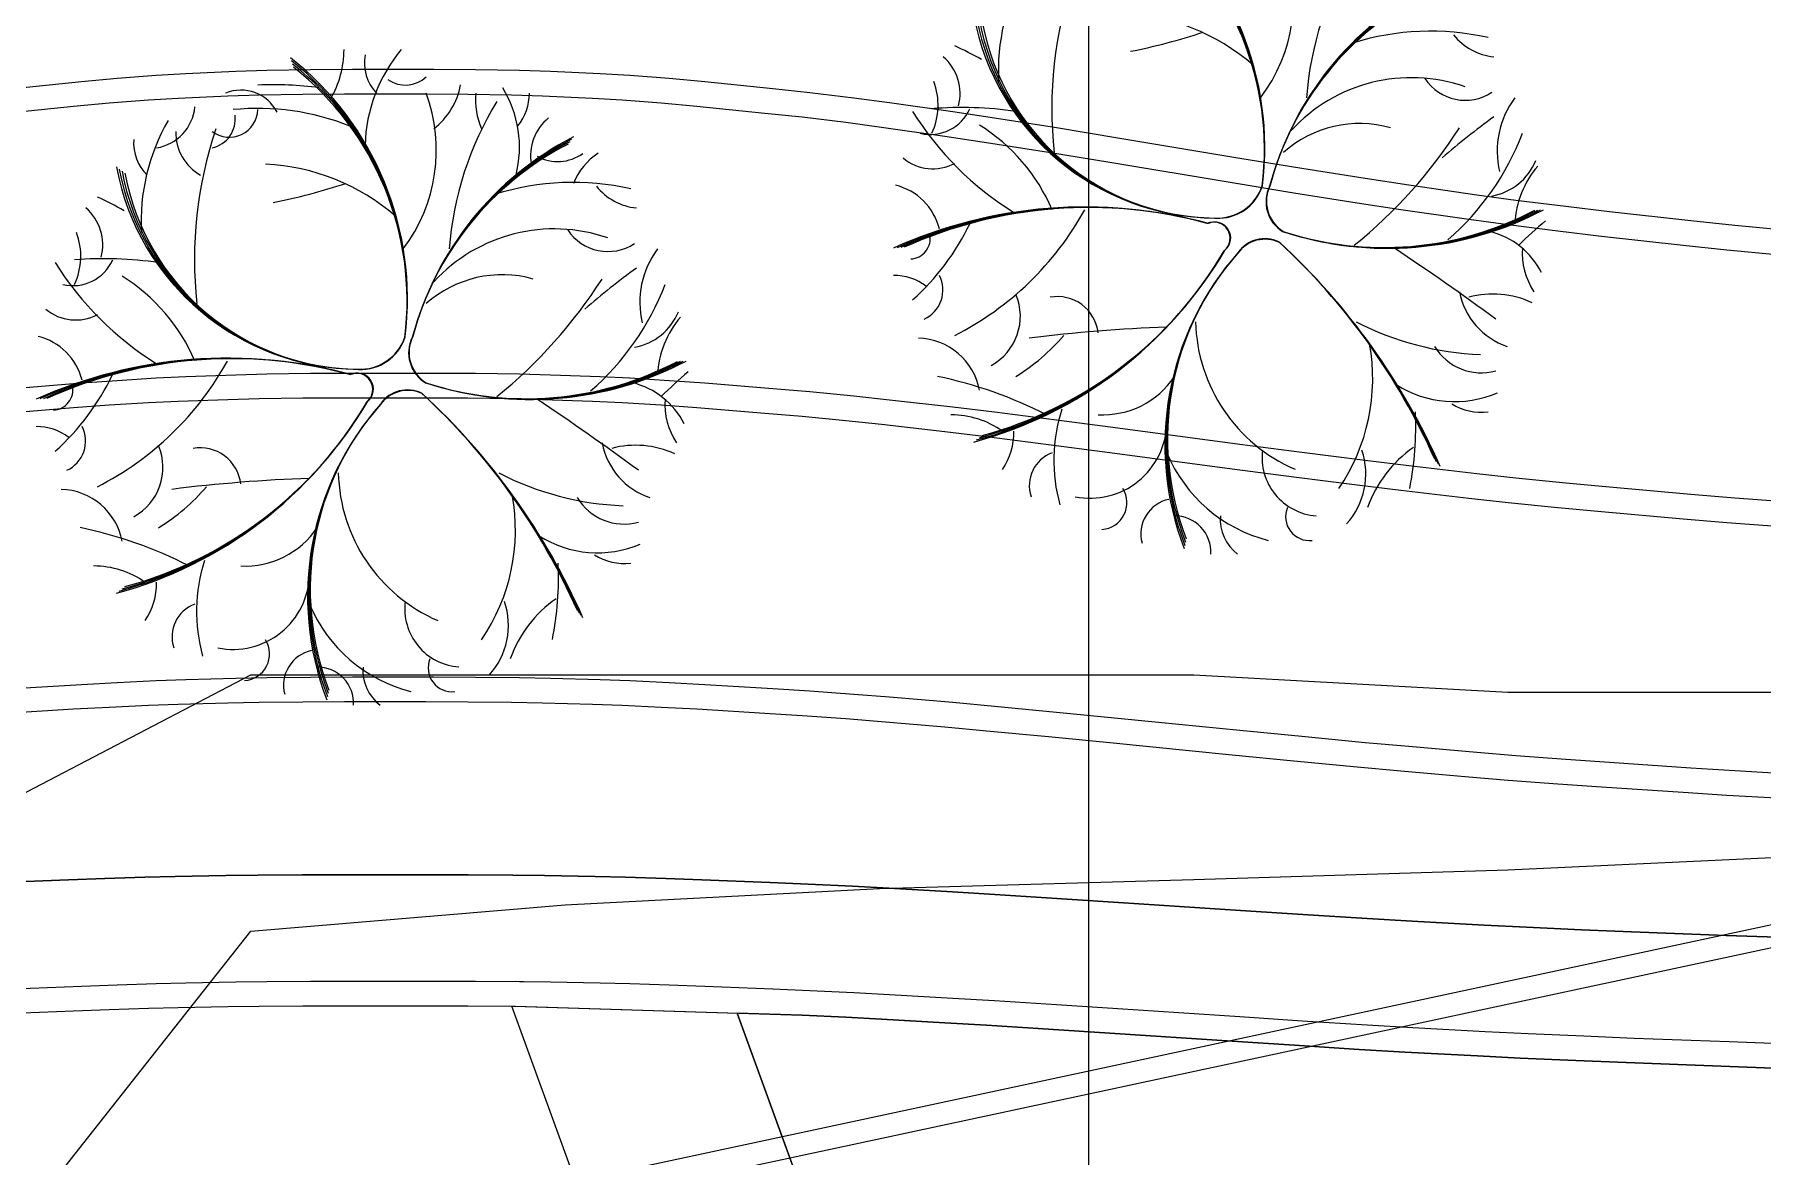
# Model space of a CAD drawing. Header units: metres. Extents: x -1097 to 1588, y -673 to 884.
# Drawn here: x 579.87 to 612.86, y 437.66 to 459.07 of the extents above; entities that cross this region are included whole.
import ezdxf

# ---------------------------------------------------------------- set-up
doc = ezdxf.new("R2010")
doc.units = ezdxf.units.M
doc.linetypes.add('DASHED', pattern=[1.524, 1.27, -0.254])
for name, color, linetype, lineweight, plot in [('CORTES', 1, 'Continuous', 0, False), ('CRECIDA_Q100', 5, 'Continuous', 0, False), ('CRECIDA_Q2', 150, 'Continuous', 0, False), ('EXTENSIONES', 252, 'Continuous', 0, False), ('REPLANTEO', 1, 'Continuous', 0, False), ('Senderos', 94, 'Continuous', 0, False), ('Solado', 7, 'Continuous', 0, False), ('TERRENO', 188, 'Continuous', 0, False), ('TEXTO', 7, 'Continuous', 0, False), ('VEGETACION', 85, 'Continuous', 0, False), ('VISTA LEJOS', 7, 'Continuous', 0, False)]:
    doc.layers.add(name, color=color, linetype=linetype, lineweight=lineweight, plot=plot)

msp = doc.modelspace()

# ---------------------------------------------------------------- linework, layer by layer
at = {"layer": 'CORTES'}
msp.add_lwpolyline([(600, 175), (600, 470)], dxfattribs=at)
at = {"layer": 'CRECIDA_Q100'}
msp.add_lwpolyline([(542, 440.344), (548, 440.981), (554, 441.595), (560, 442.178), (566, 442.727), (572, 443.25), (578, 443.721), (584, 446.851), (590, 446.851), (596, 446.851), (602, 446.851), (608, 446.521), (614, 446.521)], dxfattribs=at)
at = {"layer": 'CRECIDA_Q2'}
msp.add_lwpolyline([(578, 434.362), (584, 441.959), (590, 442.461), (596, 442.77), (602, 442.944), (608, 443.125), (614, 443.407)], dxfattribs=at)
at = {"layer": 'EXTENSIONES'}
for points in [[(579.213, 442.884), (580.518, 442.936), (581.211, 442.961), (581.976, 442.985), (582.558, 442.999), (583.522, 443.016), (584.131, 443.024), (584.979, 443.03), (585.785, 443.032), (587.346, 443.032), (588.151, 443.03), (589, 443.024), (589.609, 443.016), (590.573, 442.999), (591.155, 442.985), (591.92, 442.961), (592.613, 442.936), (593.917, 442.884), (594.638, 442.853), (595.486, 442.812), (596.179, 442.775), (597.397, 442.705), (598.201, 442.656), (599.389, 442.581), (600.564, 442.504), (602.896, 442.349), (604.081, 442.272), (605.31, 442.195), (606.174, 442.145), (607.547, 442.071), (608.352, 442.031), (609.406, 441.983), (610.357, 441.944), (612.165, 441.875), (613.146, 441.841)], [(579.317, 440.386), (580.613, 440.438), (581.295, 440.463), (582.044, 440.486), (582.61, 440.499), (583.56, 440.516), (584.156, 440.524), (584.991, 440.53), (585.788, 440.532), (587.343, 440.532), (588.14, 440.53), (588.975, 440.524), (589.054, 440.523)], [(605.849, 394.179), (588.981, 440.524)], [(589.054, 440.523), (594.524, 440.355), (595.359, 440.315), (596.041, 440.278), (597.25, 440.209), (598.047, 440.161), (599.228, 440.086), (600.399, 440.01), (602.732, 439.854), (603.922, 439.777), (605.161, 439.7), (606.034, 439.649), (607.417, 439.574), (608.233, 439.533), (609.299, 439.485), (610.259, 439.446), (612.073, 439.377), (613.062, 439.342)], [(610.039, 394.362), (593.285, 440.393)]]:
    msp.add_lwpolyline(points, dxfattribs=at)
at = {"layer": 'REPLANTEO', "linetype": 'DASHED'}
msp.add_lwpolyline([(600, 216), (600, 470)], dxfattribs=at)
at = {"layer": 'Senderos'}
for points in [[(589.126, 440.994), (589.205, 440.993)], [(588.975, 440.524), (589.054, 440.523)]]:
    msp.add_lwpolyline(points, dxfattribs=at)
at = {"layer": 'Solado'}
for points in [[(613.146, 441.841), (612.165, 441.875), (610.357, 441.944), (609.406, 441.983), (608.352, 442.031), (607.547, 442.071), (606.174, 442.145), (605.31, 442.195), (604.081, 442.272), (602.896, 442.349), (600.564, 442.504), (599.389, 442.581), (598.201, 442.656), (597.397, 442.705), (596.179, 442.775), (595.486, 442.812), (594.638, 442.853), (593.917, 442.884), (592.613, 442.936), (591.92, 442.961), (591.155, 442.985), (590.573, 442.999), (589.609, 443.016), (589, 443.024), (588.151, 443.03), (587.346, 443.032), (585.785, 443.032), (584.979, 443.03), (584.131, 443.024), (583.522, 443.016), (582.558, 442.999), (581.976, 442.985), (581.211, 442.961), (580.518, 442.936), (579.213, 442.884)], [(579.317, 440.386), (580.613, 440.438), (581.295, 440.463), (582.044, 440.486), (582.61, 440.499), (583.56, 440.516), (584.156, 440.524), (584.991, 440.53), (585.788, 440.532), (587.343, 440.532), (588.14, 440.53), (589.034, 440.524), (594.524, 440.355), (595.359, 440.315), (596.041, 440.278), (597.25, 440.209), (598.047, 440.161), (599.228, 440.086), (600.399, 440.01), (602.732, 439.854), (603.922, 439.777), (605.161, 439.7), (606.034, 439.649), (607.417, 439.574), (608.233, 439.533), (609.299, 439.485), (610.259, 439.446), (612.073, 439.377), (613.062, 439.342)]]:
    msp.add_lwpolyline(points, dxfattribs=at)
at = {"layer": 'TERRENO'}
for points in [[(613.129, 454.866), (612.179, 454.958), (611.343, 455.046), (609.788, 455.218), (608.953, 455.316), (608.003, 455.436), (607.254, 455.538), (605.958, 455.726), (605.122, 455.852), (603.913, 456.044), (602.732, 456.238), (600.399, 456.627), (599.228, 456.819), (598.047, 457.006), (597.25, 457.126), (596.041, 457.299), (595.359, 457.39), (594.524, 457.491), (593.813, 457.567), (592.517, 457.697), (591.836, 457.759), (591.087, 457.817), (590.521, 457.851), (589.57, 457.894), (588.975, 457.913), (588.14, 457.927), (587.343, 457.932), (585.788, 457.932), (584.991, 457.927), (584.156, 457.913), (583.56, 457.894), (582.61, 457.851), (582.044, 457.817), (581.295, 457.759), (580.613, 457.697), (579.317, 457.567)], [(613.129, 449.679), (612.179, 449.752), (611.343, 449.823), (609.788, 449.961), (608.953, 450.039), (608.003, 450.135), (607.254, 450.217), (605.958, 450.367), (605.122, 450.468), (603.913, 450.622), (602.732, 450.776), (600.399, 451.088), (599.228, 451.241), (598.047, 451.391), (597.25, 451.487), (596.041, 451.625), (595.359, 451.698), (594.524, 451.779), (593.813, 451.84), (592.517, 451.944), (591.836, 451.994), (591.087, 452.04), (590.521, 452.067), (589.57, 452.101), (588.975, 452.117), (588.14, 452.128), (587.343, 452.132), (585.788, 452.132), (584.991, 452.128), (584.156, 452.117), (583.56, 452.101), (582.61, 452.067), (582.044, 452.04), (581.295, 451.994), (580.613, 451.944), (579.317, 451.84)], [(613.129, 444.492), (612.179, 444.547), (611.343, 444.6), (609.788, 444.704), (608.953, 444.762), (608.003, 444.834), (607.254, 444.896), (605.958, 445.008), (605.122, 445.084), (603.913, 445.199), (602.732, 445.315), (600.399, 445.549), (599.228, 445.664), (598.047, 445.776), (597.25, 445.848), (596.041, 445.952), (595.359, 446.006), (594.524, 446.067), (593.813, 446.113), (592.517, 446.191), (591.836, 446.228), (591.087, 446.263), (590.521, 446.283), (589.57, 446.309), (588.975, 446.32), (588.14, 446.329), (587.343, 446.332), (585.788, 446.332), (584.991, 446.329), (584.156, 446.32), (583.56, 446.309), (582.61, 446.283), (582.044, 446.263), (581.295, 446.228), (580.613, 446.191), (579.317, 446.113)]]:
    msp.add_lwpolyline(points, dxfattribs=at)
at = {"layer": 'TEXTO', "color": 141}
msp.add_lwpolyline([(942.808, 512.252), (491.207, 415.553)], dxfattribs=at)
at = {"layer": 'VEGETACION', "color": 254}
msp.add_lwpolyline([(613.062, 439.342), (612.073, 439.377), (610.259, 439.446), (609.299, 439.485), (608.233, 439.533), (607.417, 439.574), (606.034, 439.649), (605.161, 439.7), (603.922, 439.777), (602.732, 439.854), (600.399, 440.01), (599.228, 440.086), (598.047, 440.161), (597.25, 440.209), (596.041, 440.278), (595.359, 440.315), (594.524, 440.355), (593.285, 440.393), (594.826, 436.159)], dxfattribs=at)
at = {"layer": 'VEGETACION'}
for centre, radius, start, end in [((597.496, 456.911), 5.862, -7.0126, 51.7609), ((597.552, 456.897), 5.803, -7.0126, 51.7609), ((597.608, 456.882), 5.745, -7.0126, 51.7609), ((597.665, 456.868), 5.686, -7.0126, 51.7609), ((600.777, 459.752), 3.133, -37.04, 20.2784), ((610.394, 457.399), 6.258, 148.3668, 175.7309), ((602.116, 458.39), 3.845, 149.9473, -176.8254), ((607.15, 457.656), 7.859, 161.4244, -173.9045), ((609.099, 454.669), 5.846, 117.2325, 165.0827), ((609.161, 454.661), 5.906, 117.2325, 165.0827), ((609.222, 454.652), 5.967, 117.2325, 165.0827), ((609.284, 454.644), 6.027, 117.2325, 165.0827), ((602.452, 460.299), 4.73, -169.3991, -90.6111), ((602.459, 460.251), 4.683, -169.3991, -90.6111), ((602.465, 460.203), 4.635, -169.3991, -90.6111), ((602.472, 460.154), 4.588, -169.3991, -90.6111), ((600.456, 455.393), 4.093, 49.1819, 87.2866), ((598.611, 469.868), 11.329, -78.8812, -71.6233), ((606.519, 454.139), 4.996, 77.262, 107.3482), ((607.844, 459.769), 1.128, -141.3142, -95.8118), ((581.128, 454.025), 5.862, -7.0126, 51.7609), ((581.185, 454.011), 5.803, -7.0126, 51.7609), ((583.91, 458.79), 1.869, -30.3109, -0.1369), ((587.006, 458.531), 0.839, 169.6778, -136.2887), ((589.178, 456.866), 3, 140.203, 178.1947), ((596.61, 457.943), 0.931, -14.6065, 49.1598), ((594.944, 453.339), 6.054, 60.2465, 65.6779), ((581.241, 453.996), 5.745, -7.0126, 51.7609), ((581.297, 453.982), 5.686, -7.0126, 51.7609), ((586.951, 458.686), 0.58, -125.0679, -46.7585), ((606.157, 455.128), 3.119, 70.8016, 137.4059), ((607.185, 458.738), 0.922, -146.5166, -56.5593), ((583.81, 457.235), 0.775, 26.989, 112.3536), ((584.428, 451.543), 6.571, 82.3394, 92.5468), ((584.409, 456.866), 3.133, -37.04, 20.2784), ((586.647, 458.366), 1.382, -52.2138, -10.7459), ((589.643, 457.821), 1.353, 174.4694, -156.1224), ((586.953, 456.918), 2.176, -14.1206, 31.5271), ((588.279, 457.964), 1.04, -37.8757, -0.6938), ((595.87, 457.724), 1.251, -25.4563, 21.2377), ((582.058, 457.774), 0.878, -80.5732, -5.4598), ((583.589, 457.66), 0.548, -126.8376, -2.2225), ((584.132, 452.907), 4.754, 68.3223, 95.6759), ((594.027, 454.513), 6.258, 148.3668, 175.7309), ((601.75, 460.797), 6.03, -148.0271, -121.8354), ((596.973, 457.991), 0.827, -103.4701, -23.891), ((597.565, 450.325), 7.353, 81.8669, 94.4128), ((609.487, 456.849), 1.693, 143.1596, -166.5877), ((585.749, 455.504), 3.845, 149.9473, -176.8254), ((583.505, 457.203), 0.939, 178.8709, -119.6274), ((590.783, 454.77), 7.859, 161.4244, -173.9045), ((583.142, 457.457), 0.561, -77.8599, 7.8919), ((590.271, 456.76), 0.93, 129.1335, -169.7906), ((596.008, 454.307), 3.584, 23.3346, 57.9119), ((605.167, 455.183), 2.189, 74.3184, 131.5501), ((599.092, 462.414), 9.484, -50.9616, -32.7007), ((616.19, 445.831), 14.413, 125.9438, 130.9474), ((582.617, 456.999), 0.855, 175.5863, -134.2924), ((592.732, 451.783), 5.846, 117.2325, 165.0827), ((592.793, 451.775), 5.906, 117.2325, 165.0827), ((592.855, 451.766), 5.967, 117.2325, 165.0827), ((592.916, 451.758), 6.027, 117.2325, 165.0827), ((603.496, 459.018), 5.12, -49.014, -20.954), ((584.088, 452.507), 4.093, 49.1819, 87.2866), ((589.862, 457.457), 0.81, -119.4079, -53.7772), ((591.279, 455.786), 1.206, 122.4262, 158.3906), ((597.022, 457.388), 0.88, -130.2988, -61.7859), ((607.486, 457.102), 1.134, -79.471, -22.6738), ((609.964, 455.368), 1.835, 139.4516, 176.9574), ((586.084, 457.413), 4.73, -169.3991, -90.6111), ((586.091, 457.365), 4.683, -169.3991, -90.6111), ((586.098, 457.317), 4.635, -169.3991, -90.6111), ((586.105, 457.268), 4.588, -169.3991, -90.6111), ((582.243, 466.982), 11.329, -78.8812, -71.6233), ((590.152, 451.253), 4.996, 77.262, 107.3482), ((578.577, 450.453), 6.054, 60.2465, 65.6779), ((591.477, 456.883), 1.128, -141.3142, -95.8118), ((596.032, 455.08), 1.149, 14.1637, 76.1762), ((602.451, 456.475), 0.907, -93.1322, -17.9739), ((602.458, 456.465), 0.898, -93.1322, -17.9739), ((602.465, 456.455), 0.889, -93.1322, -17.9739), ((602.471, 456.445), 0.88, -93.1322, -17.9739), ((604.041, 455.878), 0.66, 153.4198, -121.2712), ((604.05, 455.882), 0.667, 153.4198, -121.2712), ((604.059, 455.887), 0.674, 153.4198, -121.2712), ((604.069, 455.891), 0.681, 153.4198, -121.2712), ((580.243, 455.057), 0.931, -14.6065, 49.1598), ((599.916, 446.898), 8.881, 74.7272, 114.2407), ((599.948, 446.984), 8.792, 74.7272, 114.2407), ((599.98, 447.069), 8.703, 74.7272, 114.2407), ((600.012, 447.155), 8.615, 74.7272, 114.2407), ((594.78, 458.559), 5.869, -63.0744, -28.8672), ((605.627, 461.205), 6.199, -108.1317, -62.2585), ((605.653, 461.264), 6.263, -108.1317, -62.2585), ((605.678, 461.323), 6.327, -108.1317, -62.2585), ((605.704, 461.382), 6.391, -108.1317, -62.2585), ((579.503, 454.838), 1.251, -25.4563, 21.2377), ((589.79, 452.242), 3.119, 70.8016, 137.4059), ((590.818, 455.852), 0.922, -146.5166, -56.5593), ((596.581, 455.177), 0.39, -87.4794, 11.746), ((593.443, 457.539), 4.762, -47.9098, -25.8136), ((602.383, 455.182), 0.311, -49.8029, 114.2093), ((602.391, 455.184), 0.308, -49.8029, 114.2093), ((602.398, 455.187), 0.305, -49.8029, 114.2093), ((602.405, 455.19), 0.302, -49.8029, 114.2093), ((607.294, 453.84), 1.513, 26.9787, 76.13), ((615.756, 447.341), 10.79, 130.7293, 134.4144), ((593.119, 453.963), 1.693, 143.1596, -166.5877), ((595.727, 458.967), 7.95, -74.8679, -30.4024), ((595.802, 458.932), 7.87, -74.8679, -30.4024), ((595.876, 458.897), 7.791, -74.8679, -30.4024), ((595.95, 458.862), 7.711, -74.8679, -30.4024), ((606.883, 451.32), 5.399, 138.4124, -158.9788), ((606.845, 451.362), 5.344, 138.4124, -158.9788), ((603.363, 454.524), 0.64, 64.1571, 144.9717), ((603.361, 454.534), 0.634, 64.1571, 144.9717), ((603.359, 454.543), 0.627, 64.1571, 144.9717), ((603.356, 454.553), 0.621, 64.1571, 144.9717), ((595.16, 445.901), 12.511, 23.8645, 47.4059), ((595.078, 445.803), 12.64, 23.8645, 47.4059), ((594.995, 445.704), 12.769, 23.8645, 47.4059), ((594.913, 445.605), 12.898, 23.8645, 47.4059), ((571.449, 403.891), 61.595, 53.87007, 56.06767), ((609.58, 454.892), 1.306, 175.4194, -146.0112), ((585.382, 457.911), 6.03, -148.0271, -121.8354), ((580.606, 455.105), 0.827, -103.4701, -23.891), ((581.198, 447.439), 7.353, 81.8669, 94.4128), ((599.823, 442.945), 14.413, 125.9438, 130.9474), ((606.96, 451.235), 5.509, 138.4124, -158.9788), ((606.921, 451.277), 5.454, 138.4124, -158.9788), ((579.641, 451.421), 3.584, 23.3346, 57.9119), ((588.8, 452.297), 2.189, 74.3184, 131.5501), ((582.725, 459.528), 9.484, -50.9616, -32.7007), ((587.128, 456.132), 5.12, -49.014, -20.954), ((596.28, 453.477), 0.997, 52.2518, 90.5793), ((596.603, 454.196), 0.61, -65.7095, 27.1401), ((597.622, 453.693), 1.069, -61.5198, 22.9503), ((599.4, 453.289), 0.78, 6.6356, 100.1339), ((608.423, 454.421), 1.374, -169.0993, -108.5458), ((607.713, 452.333), 1.784, 65.2459, 104.8545), ((580.654, 454.502), 0.88, -130.2988, -61.7859), ((591.119, 454.216), 1.134, -79.471, -22.6738), ((593.596, 452.482), 1.835, 139.4516, 176.9574), ((605.186, 453.663), 3.15, -178.6401, -113.41), ((607.701, 458.629), 5.671, -117.2715, -92.2861), ((579.664, 452.194), 1.149, 14.1637, 76.1762), ((586.084, 453.589), 0.907, -93.1322, -17.9739), ((586.09, 453.579), 0.898, -93.1322, -17.9739), ((586.097, 453.569), 0.889, -93.1322, -17.9739), ((586.104, 453.559), 0.88, -93.1322, -17.9739), ((587.673, 452.992), 0.66, 153.4198, -121.2712), ((587.683, 452.996), 0.667, 153.4198, -121.2712), ((587.692, 453.001), 0.674, 153.4198, -121.2712), ((587.701, 453.005), 0.681, 153.4198, -121.2712), ((596.712, 452.053), 1.222, 10.8837, 88.4892), ((596.632, 455.77), 3.781, -58.5365, -40.244), ((602.434, 424.919), 28.581, 91.8959, 97.1824), ((601.696, 452.5), 3.722, -34.2307, 10.3731), ((607.494, 453.658), 1.045, -148.9222, -74.8688), ((583.549, 444.012), 8.881, 74.7272, 114.2407), ((583.581, 444.098), 8.792, 74.7272, 114.2407), ((583.613, 444.183), 8.703, 74.7272, 114.2407), ((583.645, 444.269), 8.615, 74.7272, 114.2407), ((578.413, 455.673), 5.869, -63.0744, -28.8672), ((586.016, 452.296), 0.311, -49.8029, 114.2093), ((586.023, 452.298), 0.308, -49.8029, 114.2093), ((586.031, 452.301), 0.305, -49.8029, 114.2093), ((586.038, 452.304), 0.302, -49.8029, 114.2093), ((589.26, 458.319), 6.199, -108.1317, -62.2585), ((589.285, 458.378), 6.263, -108.1317, -62.2585), ((589.311, 458.437), 6.327, -108.1317, -62.2585), ((589.337, 458.496), 6.391, -108.1317, -62.2585), ((599.388, 444.455), 10.79, 130.7293, 134.4144), ((580.214, 452.291), 0.39, -87.4794, 11.746), ((577.075, 454.653), 4.762, -47.9098, -25.8136), ((586.996, 451.638), 0.64, 64.1571, 144.9717), ((586.994, 451.648), 0.634, 64.1571, 144.9717), ((586.991, 451.657), 0.627, 64.1571, 144.9717), ((586.989, 451.667), 0.621, 64.1571, 144.9717), ((590.927, 450.954), 1.513, 26.9787, 76.13), ((595.393, 444.326), 8.396, 63.1155, 78.2042), ((600.263, 453.463), 1.651, -93.0608, -33.7955), ((606.985, 454.157), 2.092, -122.2591, -66.9897), ((579.36, 456.081), 7.95, -74.8679, -30.4024), ((579.434, 456.046), 7.87, -74.8679, -30.4024), ((579.508, 456.011), 7.791, -74.8679, -30.4024), ((579.582, 455.976), 7.711, -74.8679, -30.4024), ((590.592, 448.349), 5.509, 138.4124, -158.9788), ((590.554, 448.391), 5.454, 138.4124, -158.9788), ((590.516, 448.434), 5.399, 138.4124, -158.9788), ((590.478, 448.476), 5.344, 138.4124, -158.9788), ((578.792, 443.015), 12.511, 23.8645, 47.4059), ((578.71, 442.917), 12.64, 23.8645, 47.4059), ((578.628, 442.818), 12.769, 23.8645, 47.4059), ((578.546, 442.719), 12.898, 23.8645, 47.4059), ((555.082, 401.005), 61.595, 53.87007, 56.06767), ((593.212, 452.006), 1.306, 175.4194, -146.0112), ((607.499, 452.941), 1.081, -121.9118, -83.5178), ((597.356, 450.079), 1.735, 55.0521, 89.7129), ((602.532, 450.945), 3.202, 162.2918, -164.5827), ((600.023, 451.687), 1.466, -101.2643, -1.1503), ((600.266, 451.58), 5.974, -11.3278, 2.7521), ((579.912, 450.591), 0.997, 52.2518, 90.5793), ((580.235, 451.31), 0.61, -65.7095, 27.1401), ((592.055, 451.535), 1.374, -169.0993, -108.5458), ((597.263, 451.495), 1.306, -33.6652, 0.2761), ((581.254, 450.807), 1.069, -61.5198, 22.9503), ((583.033, 450.403), 0.78, 6.6356, 100.1339), ((591.346, 449.447), 1.784, 65.2459, 104.8545), ((599.522, 450.463), 0.66, 109.7766, -161.1616), ((604.127, 452.186), 2.858, -157.3326, -104.242), ((604.42, 450.997), 1.115, 172.8016, -94.3436), ((603.863, 450.682), 1.423, -42.0554, 18.6273), ((607.534, 449.26), 2.347, 124.7312, 160.552), ((588.819, 450.777), 3.15, -178.6401, -113.41), ((591.333, 455.743), 5.671, -117.2715, -92.2861), ((580.345, 449.167), 1.222, 10.8837, 88.4892), ((580.265, 452.883), 3.781, -58.5365, -40.244), ((586.067, 422.033), 28.581, 91.8959, 97.1824), ((585.329, 449.614), 3.722, -34.2307, 10.3731), ((600.213, 450.136), 0.513, -86.0663, 31.7343), ((591.126, 450.772), 1.045, -148.9222, -74.8688), ((601.666, 449.538), 0.675, 102.0332, -164.9929), ((604.21, 449.868), 0.456, 157.6352, -83.3031), ((579.025, 441.44), 8.396, 63.1155, 78.2042), ((583.896, 450.577), 1.651, -93.0608, -33.7955), ((601.633, 449.189), 0.696, -2.8136, 89.859), ((603.326, 449.812), 0.818, 174.9157, -126.473), ((590.618, 451.271), 2.092, -122.2591, -66.9897), ((586.165, 448.059), 3.202, 162.2918, -164.5827), ((583.899, 448.694), 5.974, -11.3278, 2.7521), ((591.131, 450.055), 1.081, -121.9118, -83.5178), ((580.989, 447.193), 1.735, 55.0521, 89.7129), ((583.656, 448.801), 1.466, -101.2643, -1.1503), ((580.896, 448.609), 1.306, -33.6652, 0.2761), ((591.167, 446.374), 2.347, 124.7312, 160.552), ((583.155, 447.577), 0.66, 109.7766, -161.1616), ((587.759, 449.3), 2.858, -157.3326, -104.242), ((588.053, 448.111), 1.115, 172.8016, -94.3436), ((587.495, 447.796), 1.423, -42.0554, 18.6273), ((583.845, 447.25), 0.513, -86.0663, 31.7343), ((585.299, 446.652), 0.675, 102.0332, -164.9929), ((585.266, 446.303), 0.696, -2.8136, 89.859), ((586.958, 446.926), 0.818, 174.9157, -126.473), ((587.842, 446.982), 0.456, 157.6352, -83.3031)]:
    msp.add_arc(centre, radius, start, end, dxfattribs=at)
at = {"layer": 'VISTA LEJOS'}
for points in [[(942.959, 512.721), (491.358, 416.023)], [(942.808, 512.252), (491.207, 415.553)], [(613.28, 455.336), (612.329, 455.427), (611.494, 455.515), (609.939, 455.688), (609.104, 455.786), (608.153, 455.906), (607.404, 456.008), (606.108, 456.195), (605.273, 456.322), (604.064, 456.514), (602.883, 456.707), (600.55, 457.096), (599.379, 457.288), (598.198, 457.475), (597.401, 457.595), (596.191, 457.768), (595.51, 457.859), (594.675, 457.96), (593.964, 458.037), (592.668, 458.167), (591.987, 458.229), (591.238, 458.287), (590.671, 458.32), (589.721, 458.363), (589.126, 458.383), (588.291, 458.397), (587.494, 458.402), (585.938, 458.402), (585.142, 458.397), (584.306, 458.383), (583.711, 458.363), (582.761, 458.32), (582.194, 458.287), (581.446, 458.229), (580.764, 458.167), (579.468, 458.037)], [(613.129, 454.866), (612.179, 454.958), (611.343, 455.046), (609.788, 455.218), (608.953, 455.316), (608.003, 455.436), (607.254, 455.538), (605.958, 455.726), (605.122, 455.852), (603.913, 456.044), (602.732, 456.238), (600.399, 456.627), (599.228, 456.819), (598.047, 457.006), (597.25, 457.126), (596.041, 457.299), (595.359, 457.39), (594.524, 457.491), (593.813, 457.567), (592.517, 457.697), (591.836, 457.759), (591.087, 457.817), (590.521, 457.851), (589.57, 457.894), (588.975, 457.913), (588.14, 457.927), (587.343, 457.932), (585.788, 457.932), (584.991, 457.927), (584.156, 457.913), (583.56, 457.894), (582.61, 457.851), (582.044, 457.817), (581.295, 457.759), (580.613, 457.697), (579.317, 457.567)], [(613.28, 450.149), (612.329, 450.222), (611.494, 450.293), (609.939, 450.431), (609.104, 450.509), (608.153, 450.605), (607.404, 450.687), (606.108, 450.837), (605.273, 450.938), (604.064, 451.091), (602.883, 451.246), (600.55, 451.557), (599.379, 451.711), (598.198, 451.861), (597.401, 451.957), (596.191, 452.095), (595.51, 452.168), (594.675, 452.248), (593.964, 452.31), (592.668, 452.414), (591.987, 452.463), (591.238, 452.51), (590.671, 452.536), (589.721, 452.571), (589.126, 452.586), (588.291, 452.598), (587.494, 452.602), (585.938, 452.602), (585.142, 452.598), (584.306, 452.586), (583.711, 452.571), (582.761, 452.536), (582.194, 452.51), (581.446, 452.463), (580.764, 452.414), (579.468, 452.31)], [(613.129, 449.679), (612.179, 449.752), (611.343, 449.823), (609.788, 449.961), (608.953, 450.039), (608.003, 450.135), (607.254, 450.217), (605.958, 450.367), (605.122, 450.468), (603.913, 450.622), (602.732, 450.776), (600.399, 451.088), (599.228, 451.241), (598.047, 451.391), (597.25, 451.487), (596.041, 451.625), (595.359, 451.698), (594.524, 451.779), (593.813, 451.84), (592.517, 451.944), (591.836, 451.994), (591.087, 452.04), (590.521, 452.067), (589.57, 452.101), (588.975, 452.117), (588.14, 452.128), (587.343, 452.132), (585.788, 452.132), (584.991, 452.128), (584.156, 452.117), (583.56, 452.101), (582.61, 452.067), (582.044, 452.04), (581.295, 451.994), (580.613, 451.944), (579.317, 451.84)], [(613.28, 444.962), (612.329, 445.017), (611.494, 445.07), (609.939, 445.173), (609.104, 445.232), (608.153, 445.304), (607.404, 445.365), (606.108, 445.478), (605.273, 445.554), (604.064, 445.669), (602.883, 445.785), (600.55, 446.018), (599.379, 446.133), (598.198, 446.246), (597.401, 446.318), (596.191, 446.421), (595.51, 446.476), (594.675, 446.537), (593.964, 446.583), (592.668, 446.66), (591.987, 446.698), (591.238, 446.732), (590.671, 446.753), (589.721, 446.779), (589.126, 446.79), (588.291, 446.799), (587.494, 446.802), (585.938, 446.802), (585.142, 446.799), (584.306, 446.79), (583.711, 446.779), (582.761, 446.753), (582.194, 446.732), (581.446, 446.698), (580.764, 446.66), (579.468, 446.583)], [(613.129, 444.492), (612.179, 444.547), (611.343, 444.6), (609.788, 444.704), (608.953, 444.762), (608.003, 444.834), (607.254, 444.896), (605.958, 445.008), (605.122, 445.084), (603.913, 445.199), (602.732, 445.315), (600.399, 445.549), (599.228, 445.664), (598.047, 445.776), (597.25, 445.848), (596.041, 445.952), (595.359, 446.006), (594.524, 446.067), (593.813, 446.113), (592.517, 446.191), (591.836, 446.228), (591.087, 446.263), (590.521, 446.283), (589.57, 446.309), (588.975, 446.32), (588.14, 446.329), (587.343, 446.332), (585.788, 446.332), (584.991, 446.329), (584.156, 446.32), (583.56, 446.309), (582.61, 446.283), (582.044, 446.263), (581.295, 446.228), (580.613, 446.191), (579.317, 446.113)], [(579.468, 440.856), (580.764, 440.907), (581.446, 440.932), (582.194, 440.955), (582.761, 440.969), (583.711, 440.986), (584.306, 440.994), (585.142, 441), (585.938, 441.001), (587.494, 441.001), (588.291, 441), (589.126, 440.994), (589.721, 440.986), (590.671, 440.969), (591.238, 440.955), (591.987, 440.932), (592.668, 440.907), (593.964, 440.856), (594.675, 440.825), (595.51, 440.784), (596.191, 440.748), (597.401, 440.679), (598.198, 440.631), (599.379, 440.556), (600.55, 440.479), (602.883, 440.324), (604.073, 440.246), (605.312, 440.169), (606.185, 440.119), (607.568, 440.044), (608.384, 440.003), (609.449, 439.955), (610.409, 439.916), (612.224, 439.847), (613.213, 439.812)]]:
    msp.add_lwpolyline(points, dxfattribs=at)

doc.saveas('drawing.dxf')
